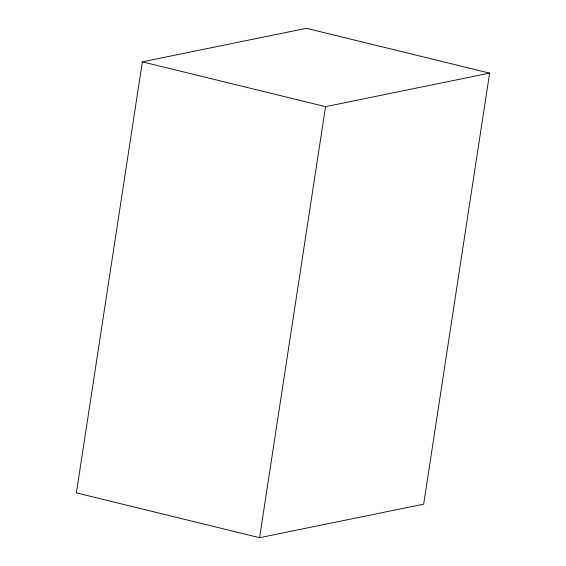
<?xml version="1.0" encoding="UTF-8"?>
<svg xmlns="http://www.w3.org/2000/svg" width="566" height="566" viewBox="0 0 566 566"><rect width="100%" height="100%" fill="white"/><g stroke="black" fill="none" stroke-linecap="round" stroke-linejoin="round"><path stroke-width="0.85" d="M142.342 61.836L76.382 492.88L259.582 537.7L423.658 504.165L489.618 73.12L306.418 28.3L142.342 61.836L325.542 106.656L489.618 73.12M259.582 537.7L325.542 106.656"/></g></svg>
